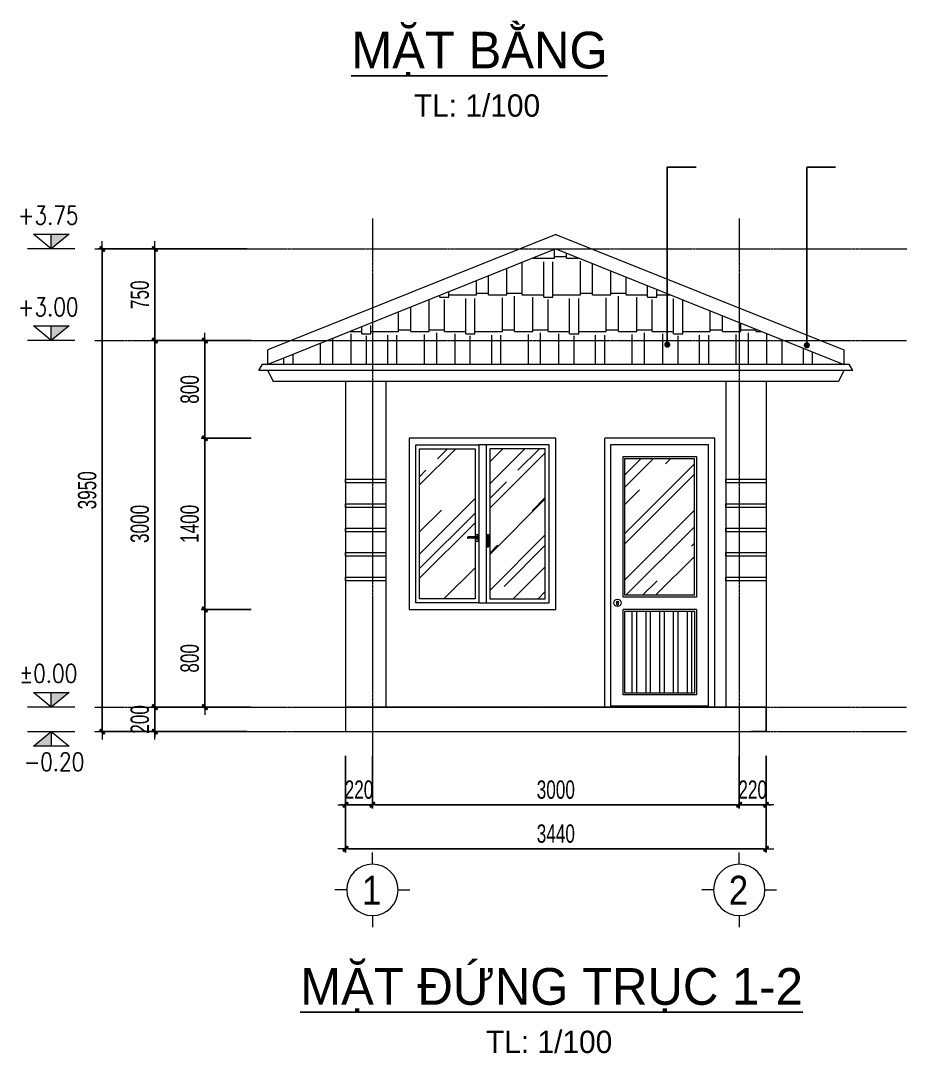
# Model space of a CAD drawing. Header units: millimetres. Extents: x 19378 to 228036, y -611253 to -529584.
# Drawn here: x 164389 to 171642, y -545702 to -537251 of the extents above; entities that cross this region are included whole.
import ezdxf
from ezdxf.enums import TextEntityAlignment as Align

# ---------------------------------------------------------------- set-up
doc = ezdxf.new("R2010")
doc.units = ezdxf.units.MM
doc.header["$MEASUREMENT"] = 0
doc.header["$PDMODE"] = 32
doc.linetypes.add('CENTER', pattern=[2, 1.25, -0.25, 0.25, -0.25])
doc.layers.get('Defpoints').update_dxf_attribs({"color": 1})
for name, color, linetype, lineweight in [('(KT.NETMANH)', 8, 'Continuous', 15), ('Bao', 2, 'Continuous', 0), ('d', 8, 'Continuous', 15), ('hatch1', 136, 'Continuous', 9), ('LC Dim', 8, 'Continuous', 18), ('LC Hatch', 252, 'Continuous', 9), ('LC Hatch @ 1', 252, 'Continuous', 9), ('LC ISO', 153, 'Continuous', 13), ('LC Net manh', 236, 'Continuous', 5), ('LC Text1', 3, 'Continuous', 20), ('LC Text2', 7, 'Continuous', 25), ('Text', 7, 'Continuous', 20), ('thay1', 63, 'Continuous', 20), ('TRUC', 251, 'CENTER', 5), ('v THAY', 9, 'Continuous', 18), ('v-KICHTHUOC', 8, 'Continuous', 18), ('v-MANH', 147, 'Continuous', 5), ('v-NOITHAT', 35, 'Continuous', 5)]:
    doc.layers.add(name, color=color, linetype=linetype, lineweight=lineweight)
doc.layers.add('Kichthuoc', color=9, linetype='Continuous')
doc.styles.add('HOATBIF', font='hoatbif.shx', dxfattribs={"width": 0.7})
doc.styles.add('LC 1', font='VHAVANB_1.TTF')
doc.styles.add('T1', font='Vnsimli.shx', dxfattribs={"width": 0.8})
doc.dimstyles.new('1-100', dxfattribs={"dimscale": 100, "dimtxt": 2.5, "dimasz": 0.35, "dimexe": 0.5, "dimexo": 0, "dimgap": 0.8, "dimtad": 1, "dimdec": 0, "dimzin": 0, "dimdsep": 46, "dimtxsty": 'HOATBIF', "dimblk1": 'DOT', "dimblk2": 'DOT', "dimsah": 1, "dimcen": -1, "dimdle": 1, "dimclrd": 256, "dimclre": 256, "dimclrt": 4, "dimadec": 3, "dimazin": 2, "dimtfac": 0.333333, "dimtdec": 0, "dimtix": 1, "dimtmove": 2, "dimatfit": 3, "dimldrblk": 'DOT', "dimfxl": 1, "dimtvp": 0.833333, "dimtolj": 1, "dimtzin": 0, "dimarcsym": 0})
doc.dimstyles.new('D1-100$7', dxfattribs={"dimscale": 100, "dimtxt": 2.5, "dimasz": 2.7, "dimexe": 0.18, "dimexo": 0, "dimgap": 1, "dimtad": 1, "dimdec": 0, "dimrnd": 1, "dimzin": 0, "dimdsep": 46, "dimtxsty": 'T1', "dimblk2": 'LTT1', "dimsah": 1, "dimcen": 100, "dimclrd": 256, "dimclre": 256, "dimclrt": 7, "dimaunit": 1, "dimadec": 3, "dimazin": 0, "dimtfac": 1, "dimtdec": 0, "dimtix": 1, "dimtmove": 2, "dimatfit": 3, "dimldrblk": 'DOTSMALL', "dimfxl": 1, "dimtolj": 1, "dimtzin": 0, "dimarcsym": 1})

# ---------------------------------------------------------------- blocks, each defined once
blk = doc.blocks.new('DOT')
at = {"layer": 'LC Dim'}
blk.add_line((-3, 0), (3, 0), dxfattribs=at)
at = {"layer": 'LC Dim', "color": 4}
blk.add_line((-1, -1), (1, 1), dxfattribs=at)
blk.add_lwpolyline([(0.5, 1), (-1, -0.5), (-0.5, -1), (1, 0.5)], close=True, dxfattribs=at)
blk = doc.blocks.new('*D256')
at = {"layer": 'Defpoints', "color": 0, "ltscale": 2, "transparency": 16777216}
for p in [(167266.2, -543267.8), (170266.2, -543267.8), (170266.2, -543667.9)]:
    blk.add_point(p, dxfattribs=at)
at = {"layer": 'LC Dim', "lineweight": -2, "ltscale": 2, "transparency": 16777216}
for p, q in [((167266.2, -543267.8), (167266.2, -543697.9)), ((170266.2, -543267.8), (170266.2, -543697.9)), ((167287.2, -543667.9), (170245.2, -543667.9))]:
    blk.add_line(p, q, dxfattribs=at)
at = {"layer": 'LC Dim', "lineweight": -2, "ltscale": 2, "transparency": 16777216, "xscale": 21, "yscale": 21, "zscale": 21, "rotation": 180}
blk.add_blockref('DOT', (167266.2, -543667.9), dxfattribs=at)
at = {"layer": 'LC Dim', "lineweight": -2, "ltscale": 2, "transparency": 16777216, "xscale": 21, "yscale": 21, "zscale": 21}
blk.add_blockref('DOT', (170266.2, -543667.9), dxfattribs=at)
at = {"layer": 'LC Dim', "color": 4, "ltscale": 2, "transparency": 16777216, "insert": (168766.2, -543544.9), "char_height": 150, "attachment_point": 5, "style": 'HOATBIF'}
blk.add_mtext('\\A1;3000', dxfattribs=at)
blk = doc.blocks.new('*D257')
at = {"layer": 'Defpoints', "color": 0, "ltscale": 2, "transparency": 16777216}
for p in [(165486.7, -542869.6), (166242.8, -542869.6), (166242.8, -543069.6)]:
    blk.add_point(p, dxfattribs=at)
at = {"layer": 'LC Dim', "lineweight": -2, "ltscale": 2, "transparency": 16777216}
for p, q in [((166242.8, -542869.6), (165456.7, -542869.6)), ((165486.7, -542848.6), (165486.7, -542827.6)), ((165486.7, -543069.6), (165486.7, -542869.6)), ((166242.8, -543069.6), (165456.7, -543069.6)), ((165486.7, -543090.6), (165486.7, -543111.6))]:
    blk.add_line(p, q, dxfattribs=at)
at = {"layer": 'LC Dim', "lineweight": -2, "ltscale": 2, "transparency": 16777216, "xscale": 21, "yscale": 21, "zscale": 21}
for p, rotation in [((165486.7, -542869.6), 270), ((165486.7, -543069.6), 90)]:
    blk.add_blockref('DOT', p, dxfattribs=dict(at, rotation=rotation))
at = {"layer": 'LC Dim', "color": 4, "ltscale": 2, "transparency": 16777216, "insert": (165363.7, -542969.6), "char_height": 150, "attachment_point": 5, "rotation": 90, "style": 'HOATBIF'}
blk.add_mtext('\\A1;200', dxfattribs=at)
blk = doc.blocks.new('*D258')
at = {"layer": 'Defpoints', "color": 0, "ltscale": 2, "transparency": 16777216}
for p in [(165895.1, -542069.6), (166274.4, -542069.6), (166274.4, -542869.6)]:
    blk.add_point(p, dxfattribs=at)
at = {"layer": 'LC Dim', "lineweight": -2, "ltscale": 2, "transparency": 16777216}
for p, q in [((166274.4, -542069.6), (165865.1, -542069.6)), ((165895.1, -542848.6), (165895.1, -542090.6)), ((166274.4, -542869.6), (165865.1, -542869.6))]:
    blk.add_line(p, q, dxfattribs=at)
at = {"layer": 'LC Dim', "lineweight": -2, "ltscale": 2, "transparency": 16777216, "xscale": 21, "yscale": 21, "zscale": 21}
for p, rotation in [((165895.1, -542069.6), 90), ((165895.1, -542869.6), 270)]:
    blk.add_blockref('DOT', p, dxfattribs=dict(at, rotation=rotation))
at = {"layer": 'LC Dim', "color": 4, "ltscale": 2, "transparency": 16777216, "insert": (165772.1, -542469.6), "char_height": 150, "attachment_point": 5, "rotation": 90, "style": 'HOATBIF'}
blk.add_mtext('\\A1;800', dxfattribs=at)
blk = doc.blocks.new('*D259')
at = {"layer": 'Defpoints', "color": 0, "ltscale": 2, "transparency": 16777216}
for p in [(165895.1, -540669.1), (166274.4, -540669.1), (166274.4, -542069.6)]:
    blk.add_point(p, dxfattribs=at)
at = {"layer": 'LC Dim', "lineweight": -2, "ltscale": 2, "transparency": 16777216}
for p, q in [((166274.4, -540669.1), (165865.1, -540669.1)), ((165895.1, -542048.6), (165895.1, -540690.1)), ((166274.4, -542069.6), (165865.1, -542069.6))]:
    blk.add_line(p, q, dxfattribs=at)
at = {"layer": 'LC Dim', "lineweight": -2, "ltscale": 2, "transparency": 16777216, "xscale": 21, "yscale": 21, "zscale": 21}
for p, rotation in [((165895.1, -540669.1), 90), ((165895.1, -542069.6), 270)]:
    blk.add_blockref('DOT', p, dxfattribs=dict(at, rotation=rotation))
at = {"layer": 'LC Dim', "color": 4, "ltscale": 2, "transparency": 16777216, "insert": (165772.1, -541369.3), "char_height": 150, "attachment_point": 5, "rotation": 90, "style": 'HOATBIF'}
blk.add_mtext('\\A1;1400', dxfattribs=at)
blk = doc.blocks.new('*D260')
at = {"layer": 'Defpoints', "color": 0, "ltscale": 2, "transparency": 16777216}
for p in [(165895.1, -539869.6), (166274.4, -539869.6), (166274.4, -540669.1)]:
    blk.add_point(p, dxfattribs=at)
at = {"layer": 'LC Dim', "lineweight": -2, "ltscale": 2, "transparency": 16777216}
for p, q in [((166274.4, -539869.6), (165865.1, -539869.6)), ((165895.1, -540648.1), (165895.1, -539890.6)), ((166274.4, -540669.1), (165865.1, -540669.1))]:
    blk.add_line(p, q, dxfattribs=at)
at = {"layer": 'LC Dim', "lineweight": -2, "ltscale": 2, "transparency": 16777216, "xscale": 21, "yscale": 21, "zscale": 21}
for p, rotation in [((165895.1, -539869.6), 90), ((165895.1, -540669.1), 270)]:
    blk.add_blockref('DOT', p, dxfattribs=dict(at, rotation=rotation))
at = {"layer": 'LC Dim', "color": 4, "ltscale": 2, "transparency": 16777216, "insert": (165772.1, -540269.3), "char_height": 150, "attachment_point": 5, "rotation": 90, "style": 'HOATBIF'}
blk.add_mtext('\\A1;800', dxfattribs=at)
blk = doc.blocks.new('*D261')
at = {"layer": 'Defpoints', "color": 0, "ltscale": 2, "transparency": 16777216}
for p in [(166242.8, -539869.6), (165486.7, -542869.6), (166242.8, -542869.6)]:
    blk.add_point(p, dxfattribs=at)
at = {"layer": 'LC Dim', "lineweight": -2, "ltscale": 2, "transparency": 16777216}
for p, q in [((166242.8, -539869.6), (165456.7, -539869.6)), ((165486.7, -539890.6), (165486.7, -542848.6)), ((166242.8, -542869.6), (165456.7, -542869.6))]:
    blk.add_line(p, q, dxfattribs=at)
at = {"layer": 'LC Dim', "lineweight": -2, "ltscale": 2, "transparency": 16777216, "xscale": 21, "yscale": 21, "zscale": 21}
for p, rotation in [((165486.7, -539869.6), 90), ((165486.7, -542869.6), 270)]:
    blk.add_blockref('DOT', p, dxfattribs=dict(at, rotation=rotation))
at = {"layer": 'LC Dim', "color": 4, "ltscale": 2, "transparency": 16777216, "insert": (165363.7, -541369.6), "char_height": 150, "attachment_point": 5, "rotation": 90, "style": 'HOATBIF'}
blk.add_mtext('\\A1;3000', dxfattribs=at)
blk = doc.blocks.new('*D262')
at = {"layer": 'Defpoints', "color": 0, "ltscale": 2, "transparency": 16777216}
for p in [(166242.8, -539119.6), (165056.5, -543069.6), (166242.8, -543069.6)]:
    blk.add_point(p, dxfattribs=at)
at = {"layer": 'LC Dim', "lineweight": -2, "ltscale": 2, "transparency": 16777216}
for p, q in [((166242.8, -539119.6), (165026.5, -539119.6)), ((165056.5, -539140.6), (165056.5, -543048.6)), ((166242.8, -543069.6), (165026.5, -543069.6))]:
    blk.add_line(p, q, dxfattribs=at)
at = {"layer": 'LC Dim', "lineweight": -2, "ltscale": 2, "transparency": 16777216, "xscale": 21, "yscale": 21, "zscale": 21}
for p, rotation in [((165056.5, -539119.6), 90), ((165056.5, -543069.6), 270)]:
    blk.add_blockref('DOT', p, dxfattribs=dict(at, rotation=rotation))
at = {"layer": 'LC Dim', "color": 4, "ltscale": 2, "transparency": 16777216, "insert": (164933.5, -541094.6), "char_height": 150, "attachment_point": 5, "rotation": 90, "style": 'HOATBIF'}
blk.add_mtext('\\A1;3950', dxfattribs=at)
blk = doc.blocks.new('*D263')
at = {"layer": 'Defpoints', "color": 0, "ltscale": 2, "transparency": 16777216}
for p in [(167046.2, -543267.8), (167266.2, -543267.8), (167046.2, -543667.9)]:
    blk.add_point(p, dxfattribs=at)
at = {"layer": 'LC Dim', "lineweight": -2, "ltscale": 2, "transparency": 16777216}
for p, q in [((167046.2, -543267.8), (167046.2, -543697.9)), ((167266.2, -543267.8), (167266.2, -543697.9)), ((167025.2, -543667.9), (167004.2, -543667.9)), ((167266.2, -543667.9), (167046.2, -543667.9)), ((167287.2, -543667.9), (167308.2, -543667.9))]:
    blk.add_line(p, q, dxfattribs=at)
at = {"layer": 'LC Dim', "lineweight": -2, "ltscale": 2, "transparency": 16777216, "xscale": 21, "yscale": 21, "zscale": 21}
blk.add_blockref('DOT', (167046.2, -543667.9), dxfattribs=at)
at = {"layer": 'LC Dim', "lineweight": -2, "ltscale": 2, "transparency": 16777216, "xscale": 21, "yscale": 21, "zscale": 21, "rotation": 180}
blk.add_blockref('DOT', (167266.2, -543667.9), dxfattribs=at)
at = {"layer": 'LC Dim', "color": 4, "ltscale": 2, "transparency": 16777216, "insert": (167156.2, -543544.9), "char_height": 150, "attachment_point": 5, "style": 'HOATBIF'}
blk.add_mtext('\\A1;220', dxfattribs=at)
blk = doc.blocks.new('Caodo1')
at = {"layer": 'LC Text1'}
blk.add_hatch(color=256, dxfattribs=at).paths.add_polyline_path([(0, 0), (243, 200), (0, 200)])
for p, q in [((0, 0), (0, 200)), ((324, 0), (-324, 0))]:
    blk.add_line(p, q, dxfattribs=at)
blk.add_lwpolyline([(-243, 200), (243, 200), (0, 0), (0, 0)], close=True, dxfattribs=at)
at = {"layer": 'LC Text1', "style": 'T1', "width": 0.8}
blk.add_attdef('%%P0,00', text='', height=250, dxfattribs=at).set_placement((-39, 460), align=Align.MIDDLE_CENTER)
blk = doc.blocks.new('*D264')
at = {"layer": 'Defpoints', "color": 0, "ltscale": 2, "transparency": 16777216}
for p in [(166205.8, -539119.6), (165486.7, -539869.6), (166205.8, -539869.6)]:
    blk.add_point(p, dxfattribs=at)
at = {"layer": 'LC Dim', "lineweight": -2, "ltscale": 2, "transparency": 16777216}
for p, q in [((166205.8, -539119.6), (165456.7, -539119.6)), ((165486.7, -539140.6), (165486.7, -539848.6)), ((166205.8, -539869.6), (165456.7, -539869.6))]:
    blk.add_line(p, q, dxfattribs=at)
at = {"layer": 'LC Dim', "lineweight": -2, "ltscale": 2, "transparency": 16777216, "xscale": 21, "yscale": 21, "zscale": 21}
for p, rotation in [((165486.7, -539119.6), 90), ((165486.7, -539869.6), 270)]:
    blk.add_blockref('DOT', p, dxfattribs=dict(at, rotation=rotation))
at = {"layer": 'LC Dim', "color": 4, "ltscale": 2, "transparency": 16777216, "insert": (165363.7, -539494.6), "char_height": 150, "attachment_point": 5, "rotation": 90, "style": 'HOATBIF'}
blk.add_mtext('\\A1;750', dxfattribs=at)
blk = doc.blocks.new('LTT1')
at = {"layer": 'v-KICHTHUOC'}
for p, q in [((0, -1), (0, 1)), ((-1.5, 0), (1.5, 0))]:
    blk.add_line(p, q, dxfattribs=at)
at = {"layer": 'v-KICHTHUOC', "color": 2, "const_width": 0.25}
blk.add_lwpolyline([(-0.53, -0.53), (0.53, 0.53)], dxfattribs=at)
blk = doc.blocks.new('TIEUDE1')
at = {"layer": 'LC Text2', "color": 7, "style": 'LC 1'}
blk.add_attdef('TIªU§Ò', text='', height=5, dxfattribs=at).set_placement((0, 0), align=Align.BOTTOM_CENTER)
blk.add_attdef('TL', text='', height=3, dxfattribs=at).set_placement((0, -2), align=Align.TOP_CENTER)
blk = doc.blocks.new('*D265')
at = {"layer": 'Defpoints', "color": 0, "ltscale": 2, "transparency": 16777216}
for p in [(167046.2, -543267.8), (170486.2, -543267.8), (170486.2, -544027.9)]:
    blk.add_point(p, dxfattribs=at)
at = {"layer": 'LC Dim', "lineweight": -2, "ltscale": 2, "transparency": 16777216}
for p, q in [((167046.2, -543267.8), (167046.2, -544057.9)), ((170486.2, -543267.8), (170486.2, -544057.9)), ((167067.2, -544027.9), (170465.2, -544027.9))]:
    blk.add_line(p, q, dxfattribs=at)
at = {"layer": 'LC Dim', "lineweight": -2, "ltscale": 2, "transparency": 16777216, "xscale": 21, "yscale": 21, "zscale": 21, "rotation": 180}
blk.add_blockref('DOT', (167046.2, -544027.9), dxfattribs=at)
at = {"layer": 'LC Dim', "lineweight": -2, "ltscale": 2, "transparency": 16777216, "xscale": 21, "yscale": 21, "zscale": 21}
blk.add_blockref('DOT', (170486.2, -544027.9), dxfattribs=at)
at = {"layer": 'LC Dim', "color": 4, "ltscale": 2, "transparency": 16777216, "insert": (168766.2, -543904.9), "char_height": 150, "attachment_point": 5, "style": 'HOATBIF'}
blk.add_mtext('\\A1;3440', dxfattribs=at)
blk = doc.blocks.new('*D266')
at = {"layer": 'Defpoints', "color": 0, "ltscale": 2, "transparency": 16777216}
for p in [(170266.2, -543267.8), (170486.2, -543267.8), (170266.2, -543667.9)]:
    blk.add_point(p, dxfattribs=at)
at = {"layer": 'LC Dim', "lineweight": -2, "ltscale": 2, "transparency": 16777216}
for p, q in [((170266.2, -543267.8), (170266.2, -543697.9)), ((170486.2, -543267.8), (170486.2, -543697.9)), ((170245.2, -543667.9), (170224.2, -543667.9)), ((170486.2, -543667.9), (170266.2, -543667.9)), ((170507.2, -543667.9), (170528.2, -543667.9))]:
    blk.add_line(p, q, dxfattribs=at)
at = {"layer": 'LC Dim', "lineweight": -2, "ltscale": 2, "transparency": 16777216, "xscale": 21, "yscale": 21, "zscale": 21}
blk.add_blockref('DOT', (170266.2, -543667.9), dxfattribs=at)
at = {"layer": 'LC Dim', "lineweight": -2, "ltscale": 2, "transparency": 16777216, "xscale": 21, "yscale": 21, "zscale": 21, "rotation": 180}
blk.add_blockref('DOT', (170486.2, -543667.9), dxfattribs=at)
at = {"layer": 'LC Dim', "color": 4, "ltscale": 2, "transparency": 16777216, "insert": (170376.2, -543544.9), "char_height": 150, "attachment_point": 5, "style": 'HOATBIF'}
blk.add_mtext('\\A1;220', dxfattribs=at)
blk = doc.blocks.new('TTRUC')
at = {"layer": 'LC ISO'}
for p, q in [((0, 6.95), (0, 10.13)), ((-6.95, 0), (-10.13, 0)), ((6.95, 0), (10.13, 0)), ((0, -6.95), (0, -10.13))]:
    blk.add_line(p, q, dxfattribs=at)
at = {"layer": 'LC Net manh'}
blk.add_circle((0, 0), 6.95, dxfattribs=at)
blk = doc.blocks.new('A$C78C302B1')
at = {"layer": 'LC Hatch @ 1'}
h = blk.add_hatch(dxfattribs=at)
h.set_pattern_fill('AR-RROOF', color=256, scale=400, angle=45, style=0, double=1)
h.set_pattern_definition([(45, (-237986.34, -205075.93), (339.41125, 905.0967), [6000, -800, 2000, -400]), (45, (-237751.6, -204558.33), (-659.0235, 93.3381), [1200, -132, 2400, -300]), (45, (-238085.33, -204694.1), (1281.27749, 1660.28672), [3200, -560, 1600, -400])])
h.paths.add_polyline_path([(1114, -86), (660, -86), (660, -1314), (1114, -1314)])
h.paths.add_polyline_path([(540, -86), (86, -86), (86, -1314), (540, -1314)])
at = {"layer": 'LC ISO'}
for p, q in [((630.5, -54), (569.5, -54)), ((569.5, -1346), (630.5, -1346))]:
    blk.add_line(p, q, dxfattribs=at)
for points in [[(1200, 0), (0, 0), (0, -1400), (1200, -1400)], [(54, -54), (569.5, -54), (569.5, -1346), (54, -1346)], [(1146, -54), (630.5, -54), (630.5, -1346), (1146, -1346)], [(86, -86), (540, -86), (540, -1314), (86, -1314)], [(1114, -86), (660, -86), (660, -1314), (1114, -1314)]]:
    blk.add_lwpolyline(points, close=True, dxfattribs=at)
at = {"layer": 'v THAY', "ltscale": 0.2}
for p, q in [((536, -807.6), (482.1, -807.6)), ((536, -817.8), (482.1, -817.8)), ((540.2, -805.6), (536.6, -807.4)), ((540.2, -819.8), (536.6, -817.9)), ((554.7, -805.4), (540.9, -805.4)), ((554.7, -819.9), (540.9, -819.9)), ((638.1, -812.7), (638.1, -826.5)), ((638.2, -827.1), (640.1, -830.7)), ((640.2, -831.4), (640.2, -885.3)), ((650.4, -831.4), (650.4, -885.3)), ((652.4, -827.1), (650.6, -830.7)), ((652.6, -812.7), (652.6, -826.5))]:
    blk.add_line(p, q, dxfattribs=at)
for points in [[(543.4, -799.5), (543.4, -805.4)], [(543.4, -819.9), (543.4, -833.4)], [(566, -805.4), (566, -799.5)], [(566, -833.4), (566, -805.4)], [(634, -805.4), (634, -799.5)], [(634, -833.4), (634, -805.4)], [(656.6, -799.5), (656.6, -833.4)]]:
    blk.add_lwpolyline(points, dxfattribs=at)
for centre in [(554.7, -812.7), (645.3, -812.7)]:
    blk.add_circle(centre, 2.05, dxfattribs=at)
for centre, radius, start, end in [((482.1, -812.7), 5.09, 90, 270), ((536, -806.2), 1.4, 270, 297.19267), ((536, -819.2), 1.4, 62.80733, 90), ((540.9, -806.8), 1.4, 90, 117.19267), ((540.9, -818.5), 1.4, 242.80733, 270), ((554.7, -799.5), 11.3, 0, 180), ((554.7, -833.4), 11.3, 180, 0), ((554.7, -812.7), 9.72, 228.25899, 131.74101), ((554.7, -812.7), 7.25, 270, 90), ((645.3, -799.5), 11.3, 0, 180), ((645.3, -833.4), 11.3, 180, 243.1549), ((645.3, -812.7), 9.72, 318.25899, 221.74101), ((645.3, -812.7), 7.25, 0, 180), ((639.5, -826.5), 1.4, 180, 207.19267), ((638.8, -831.4), 1.4, 0, 27.19267), ((651.8, -831.4), 1.4, 152.80733, 180), ((645.3, -833.4), 11.3, 296.8451, 0), ((651.2, -826.5), 1.4, 332.80733, 0), ((645.3, -885.3), 5.09, 180, 0)]:
    blk.add_arc(centre, radius, start, end, dxfattribs=at)
blk = doc.blocks.new('ádasd')
at = {"layer": 'v-NOITHAT'}
blk.add_lwpolyline([(225300.8, -38274.5), (225300.8, -38283.5, -0.414214), (225298.8, -38285.5), (225298.8, -38285.5, -0.414214), (225296.8, -38283.5), (225296.8, -38274.5, -0.414214), (225298.8, -38272.5), (225298.8, -38272.5, -0.414214)], format="xyb", close=True, dxfattribs=at)
blk.add_lwpolyline([(225298.8, -38285.5), (225298.8, -38272.5)], dxfattribs=at)
blk.add_lwpolyline([(225303.8, -38285.9), (225303.8, -38298.5, -1), (225293.8, -38298.5), (225293.8, -38285.9)], format="xyb", dxfattribs=at)
for centre, radius in [((225298.8, -38284.2), 30.4), ((225298.8, -38279), 8.5)]:
    blk.add_circle(centre, radius, dxfattribs=at)
blk = doc.blocks.new('A$C22604FA7')
at = {"layer": 'LC Hatch', "ltscale": 2}
h = blk.add_hatch(dxfattribs=at)
h.set_pattern_fill('ANSI32', color=256, scale=300, angle=45)
h.set_pattern_definition([(90, (-226495.51, 36381.27), (-112.5, 2e-14), []), (90, (-226458.01, 36418.77), (-112.5, 2e-14), [])])
h.paths.add_polyline_path([(-735, -2585), (-165, -2585), (-165, -1915), (-735, -1915)])
at = {"layer": 'LC Hatch @ 1'}
h = blk.add_hatch(dxfattribs=at)
h.set_pattern_fill('AR-RROOF', color=256, scale=400, angle=45, style=0, double=1)
h.set_pattern_definition([(45, (-1097541.64, -137370.74), (339.41125, 905.09668), [6000, -800, 2000, -400]), (45, (-1097306.9, -136853.14), (-659.02352, 93.3381), [1200, -132, 2400, -300]), (45, (-1097640.64, -136988.9), (1281.27749, 1660.28672), [3200, -560, 1600, -400])])
h.paths.add_polyline_path([(-735, -1785), (-165, -1785), (-165, -1759), (-225.5, -1757.5), (-225.5, -1757.5), (-233, -1757.5), (-233, -1742.5), (-225.5, -1742.5), (-225.5, -1742.5), (-165, -1741), (-165, -665), (-735, -665)])
h.paths.add_polyline_path([(-735, -1915), (-165, -1915)])
at = {"layer": 'v THAY'}
for p, q in [((-900, -2700), (-900, -500)), ((0, -500), (-900, -500)), ((0, -2700), (0, -500)), ((-850, -2700), (-850, -550)), ((-850, -550), (-50, -550)), ((-50, -2700), (-50, -550)), ((-750, -650), (-150, -650)), ((-750, -1800), (-750, -650)), ((-150, -650), (-150, -1800)), ((-150, -1800), (-750, -1800)), ((-750, -2600), (-750, -1900)), ((-150, -1900), (-750, -1900)), ((-150, -1900), (-150, -2600)), ((-150, -2600), (-750, -2600)), ((-900, -2700), (-850, -2700)), ((-50, -2692), (-850, -2692))]:
    blk.add_line(p, q, dxfattribs=at)
at = {"layer": 'v-MANH'}
blk.add_line((-165, -1785), (-165, -665), dxfattribs=at)
blk.add_lwpolyline([(-165, -1785), (-735, -1785), (-735, -665), (-165, -665)], dxfattribs=at)
blk.add_lwpolyline([(-735, -1915), (-165, -1915), (-165, -2585), (-735, -2585)], close=True, dxfattribs=at)
at = {"layer": 'Bao'}
blk.add_blockref('ádasd', (-226094.5, 36437.6), dxfattribs=at)

msp = doc.modelspace()

# ---------------------------------------------------------------- hatches: boundary and pattern name
at = {"layer": 'LC Hatch'}
h = msp.add_hatch(dxfattribs=at)
h.set_pattern_fill('AR-RSHKE', color=256, scale=25, style=0)
h.set_pattern_definition([(0, (-23458.37, -770494.68), (637.5, 300), [150, -125, 175, -75, 225, -100]), (0, (-23308.37, -770482.18), (637.5, 300), [125, -475, 100, -150]), (0, (-23008.37, -770513.43), (637.5, 300), [75, -775]), (90, (-23458.37, -770494.68), (-212.5, 300), [287.5, -912.5]), (90, (-23308.37, -770494.68), (-212.5, 300), [281.25, -918.75]), (90, (-23183.37, -770494.68), (-212.5, 300), [262.5, -937.5]), (90, (-23008.37, -770513.43), (-212.5, 300), [287.5, -912.5]), (90, (-22933.37, -770513.43), (-212.5, 300), [287.5, -912.5]), (90, (-22708.37, -770494.68), (-212.5, 300), [275, -925])])
h.paths.add_polyline_path([(168766.2, -539119.6), (167266.2, -539721.1), (167266.2, -539744.6), (167419.6, -539744.6), (167419.6, -539869.6), (170266.2, -539869.6), (170266.2, -539721.1)])
h.paths.add_polyline_path([(167419.6, -539744.6), (167266.2, -539744.6), (167266.2, -539869.6), (167419.6, -539869.6)], flags=17)
h.paths.add_polyline_path([(167266.2, -539744.6), (167207.5, -539744.6), (166895.9, -539869.6), (167266.2, -539869.6)])
h.paths.add_polyline_path([(166788.4, -539912.7), (166411.9, -540063.7), (166788.4, -540063.7)])
h.paths.add_polyline_path([(167266.2, -539869.6), (166895.9, -539869.6), (166788.4, -539912.7), (166788.4, -540063.7), (167266.2, -540063.7)])
h.paths.add_polyline_path([(167419.6, -539869.6), (167266.2, -539869.6), (167266.2, -540063.7), (167419.6, -540063.7)])
h.paths.add_polyline_path([(170266.2, -539869.6), (167419.6, -539869.6), (167419.6, -540063.7), (170266.2, -540063.7)])
h.paths.add_polyline_path([(170266.2, -539721.1), (170266.2, -539869.6), (170636.5, -539869.6)])
h.paths.add_polyline_path([(170636.5, -539869.6), (170266.2, -539869.6), (170266.2, -540063.7), (171120.5, -540063.7)])

# ---------------------------------------------------------------- linework, layer by layer
at = {"layer": '(KT.NETMANH)'}
for points in [[(167046.2, -541004.6), (167376.2, -541004.6), (167376.2, -541034.6), (167046.2, -541034.6)], [(170156.2, -541004.6), (170486.2, -541004.6), (170486.2, -541034.6), (170156.2, -541034.6)], [(167046.2, -541204.6), (167376.2, -541204.6), (167376.2, -541234.6), (167046.2, -541234.6)], [(170156.2, -541204.6), (170486.2, -541204.6), (170486.2, -541234.6), (170156.2, -541234.6)], [(167046.2, -541404.6), (167376.2, -541404.6), (167376.2, -541434.6), (167046.2, -541434.6)], [(170156.2, -541404.6), (170486.2, -541404.6), (170486.2, -541434.6), (170156.2, -541434.6)], [(167046.2, -541604.6), (167376.2, -541604.6), (167376.2, -541634.6), (167046.2, -541634.6)], [(170156.2, -541604.6), (170486.2, -541604.6), (170486.2, -541634.6), (170156.2, -541634.6)], [(167046.2, -541804.6), (167376.2, -541804.6), (167376.2, -541834.6), (167046.2, -541834.6)], [(170156.2, -541804.6), (170486.2, -541804.6), (170486.2, -541834.6), (170156.2, -541834.6)]]:
    msp.add_lwpolyline(points, close=True, dxfattribs=at)
at = {"layer": 'thay1'}
for p, q in [((168765.8, -539001.2), (166411.2, -539945.4)), ((168766.6, -539001.2), (171121.2, -539945.4)), ((168766.2, -539119.6), (166411.2, -540063.9)), ((168766.2, -539119.6), (171121.2, -540063.9)), ((166411.2, -540063.7), (166411.2, -539945.4)), ((171121.2, -539945.4), (171121.2, -540063.9)), ((166366.2, -540063.7), (171166.2, -540063.7)), ((171196.2, -540113.7), (171166.2, -540063.7))]:
    msp.add_line(p, q, dxfattribs=at)
at = {"layer": 'thay1', "color": 8}
for p, q in [((166336.2, -540113.7), (166366.2, -540063.7)), ((171196.2, -540113.7), (166336.2, -540113.7))]:
    msp.add_line(p, q, dxfattribs=at)
at = {"layer": 'thay1', "color": 7}
for p, q in [((166411.2, -540113.7), (166454.1, -540204)), ((171121.2, -540113.7), (171078.3, -540204)), ((171078.3, -540204), (166454.1, -540204))]:
    msp.add_line(p, q, dxfattribs=at)
at = {"layer": 'thay1'}
for points in [[(167046.2, -540204), (167046.2, -543069.6), (167166.2, -543069.6)], [(167376.2, -540204), (167376.2, -542869.6)], [(170156.2, -540204), (170156.2, -542869.6)], [(170486.2, -540204), (170486.2, -543069.6), (170366.2, -543069.6)]]:
    msp.add_lwpolyline(points, dxfattribs=at)
msp.add_lwpolyline([(170486.2, -542869.6), (167046.2, -542869.6), (167046.2, -543069.6), (170486.2, -543069.6)], close=True, dxfattribs=at)
at = {"layer": 'TRUC'}
for p, q in [((164992.9, -539119.6), (171641.5, -539119.6)), ((164992.9, -539869.6), (171620.8, -539869.6))]:
    msp.add_line(p, q, dxfattribs=at)
for points in [[(167266.2, -538869.6), (167266.2, -543656)], [(170266.2, -538869.6), (170266.2, -543656)], [(164992.9, -539869.6), (171634.6, -539869.6)], [(164992.9, -542869.6), (171634.6, -542869.6)], [(164992.9, -543069.6), (171634.6, -543069.6)]]:
    msp.add_lwpolyline(points, dxfattribs=at)

# ---------------------------------------------------------------- block references
at = {"layer": 'hatch1', "ltscale": 2}
for name, p in [('A$C78C302B1', (167566.2, -540669.1)), ('A$C22604FA7', (170066.2, -540169.1))]:
    msp.add_blockref(name, p, dxfattribs=at)
at = {"layer": 'Kichthuoc'}
ref = msp.add_blockref('Caodo1', (164638.6, -539119.6), dxfattribs=dict(at, xscale=0.6, yscale=0.6, zscale=0.6))
ref.add_attrib('%%P0,00', '+3.75', dxfattribs={"layer": 'Text', "height": 150, "style": 'T1', "width": 0.8}).set_placement((164615.2, -538843.8), align=Align.MIDDLE_CENTER)
ref = msp.add_blockref('Caodo1', (164638.6, -539869.6), dxfattribs=dict(at, xscale=0.6, yscale=0.6, zscale=0.6))
ref.add_attrib('%%P0,00', '+3.00', dxfattribs={"layer": 'Text', "height": 150, "style": 'T1', "width": 0.8}).set_placement((164615.2, -539593.8), align=Align.MIDDLE_CENTER)
ref = msp.add_blockref('Caodo1', (164638.6, -542869.6), dxfattribs=dict(at, xscale=0.6, yscale=0.6, zscale=0.6))
ref.add_attrib('%%P0,00', '%%p0.00', dxfattribs={"layer": 'Text', "height": 150, "style": 'T1', "width": 0.8}).set_placement((164615.2, -542593.8), align=Align.MIDDLE_CENTER)
ref = msp.add_blockref('Caodo1', (164638.6, -543069.6), dxfattribs=dict(at, xscale=0.6, yscale=0.6, zscale=0.6, rotation=180))
ref.add_attrib('%%P0,00', '-0.20', dxfattribs={"layer": 'Text', "height": 150, "style": 'T1', "width": 0.8}).set_placement((164662.1, -543316.7), align=Align.MIDDLE_CENTER)
at = {"layer": 'LC ISO', "xscale": -30.23532588058191, "yscale": 30.23532588058191, "zscale": 30.23532588058191}
for p in [(167266.2, -544364.3), (170266.2, -544364.3)]:
    msp.add_blockref('TTRUC', p, dxfattribs=at)
at = {"layer": 'LC Text2'}
ref = msp.add_blockref('TIEUDE1', (168128.5, -537732.3), dxfattribs=dict(at, xscale=60.95999999999999, yscale=60.95999999999999, zscale=60.95999999999999))
ref.add_attrib('TIªU§Ò', '%%UmÆt b»ng', dxfattribs={"color": 7, "height": 300.192, "style": 'LC 1'}).set_placement((168141.8, -537732.3), align=Align.BOTTOM_CENTER)
ref.add_attrib('TL', 'tl: 1/100', dxfattribs={"color": 7, "height": 182.88, "style": 'LC 1'}).set_placement((168121.5, -537854.2), align=Align.TOP_CENTER)
ref = msp.add_blockref('TIEUDE1', (168718.4, -545394.9), dxfattribs=dict(at, xscale=60.95999999999999, yscale=60.95999999999999, zscale=60.95999999999999))
ref.add_attrib('TIªU§Ò', '%%UmÆt ®øng trôc 1-2', dxfattribs={"color": 7, "height": 300.192, "style": 'LC 1'}).set_placement((168731.7, -545394.9), align=Align.BOTTOM_CENTER)
ref.add_attrib('TL', 'tl: 1/100', dxfattribs={"color": 7, "height": 182.88, "style": 'LC 1'}).set_placement((168711.4, -545516.8), align=Align.TOP_CENTER)

# ---------------------------------------------------------------- texts
at = {"layer": 'LC Text1', "ltscale": 0.2, "style": 'LC 1', "width": 0.9}
for s, p in [('2', (170260, -544556.9)), ('1', (167260, -544556.9))]:
    msp.add_text(s, height=236.7, dxfattribs=at).set_placement(p, align=Align.BOTTOM_CENTER)

# ---------------------------------------------------------------- dimensions: what is measured, and where the dimension line sits
at = {"layer": 'LC Dim', "ltscale": 2}
for base, p1, p2, picture, middle in [((165056.5, -543069.6), (166242.8, -539119.6), (166242.8, -543069.6), '*D262', (164933.5, -541094.6)), ((165486.7, -539869.6), (166205.8, -539119.6), (166205.8, -539869.6), '*D264', (165363.7, -539494.6)), ((165486.7, -542869.6), (166242.8, -539869.6), (166242.8, -542869.6), '*D261', (165363.7, -541369.6)), ((165895.1229, -539869.5519), (166274.4276, -540669.0665), (166274.4276, -539869.5519), '*D260', (165772.1229, -540269.3092)), ((165895.1229, -540669.0665), (166274.4276, -542069.5581), (166274.4276, -540669.0665), '*D259', (165772.1229, -541369.3123)), ((165895.1, -542069.6), (166274.4, -542869.6), (166274.4, -542069.6), '*D258', (165772.1, -542469.6)), ((165486.7, -542869.6), (166242.8, -543069.6), (166242.8, -542869.6), '*D257', (165363.7, -542969.6))]:
    dim = msp.add_linear_dim(base=base, p1=p1, p2=p2, angle=90, dimstyle='1-100', override={"dimscale": 60}, dxfattribs=at)
    dim.commit()
    dim.dimension.update_dxf_attribs({"geometry": picture, "text_midpoint": middle})
for base, p1, p2, picture, middle in [((167046.2, -543667.9), (167266.2, -543267.8), (167046.2, -543267.8), '*D263', (167156.2, -543544.9)), ((170486.2, -544027.9), (167046.2, -543267.8), (170486.2, -543267.8), '*D265', (168766.2, -543904.9)), ((170266.2, -543667.9), (167266.2, -543267.8), (170266.2, -543267.8), '*D256', (168766.2, -543544.9)), ((170266.2, -543667.9), (170486.2, -543267.8), (170266.2, -543267.8), '*D266', (170376.2, -543544.9))]:
    dim = msp.add_linear_dim(base=base, p1=p1, p2=p2, dimstyle='1-100', override={"dimscale": 60}, dxfattribs=at)
    dim.commit()
    dim.dimension.update_dxf_attribs({"geometry": picture, "text_midpoint": middle})

# ---------------------------------------------------------------- leaders
at = {"layer": 'd', "linetype": 'Continuous'}
for points in [[(169678.3, -539902.4, 0), (169678.3, -538450.8, 0), (169913.1, -538450.8, 0)], [(170819.4, -539907.9, 0), (170819.4, -538450.8, 0), (171054.2, -538450.8, 0)]]:
    msp.add_leader(points, dimstyle='D1-100$7', override={"dimasz": 2}, dxfattribs=at)

doc.saveas('drawing.dxf')
